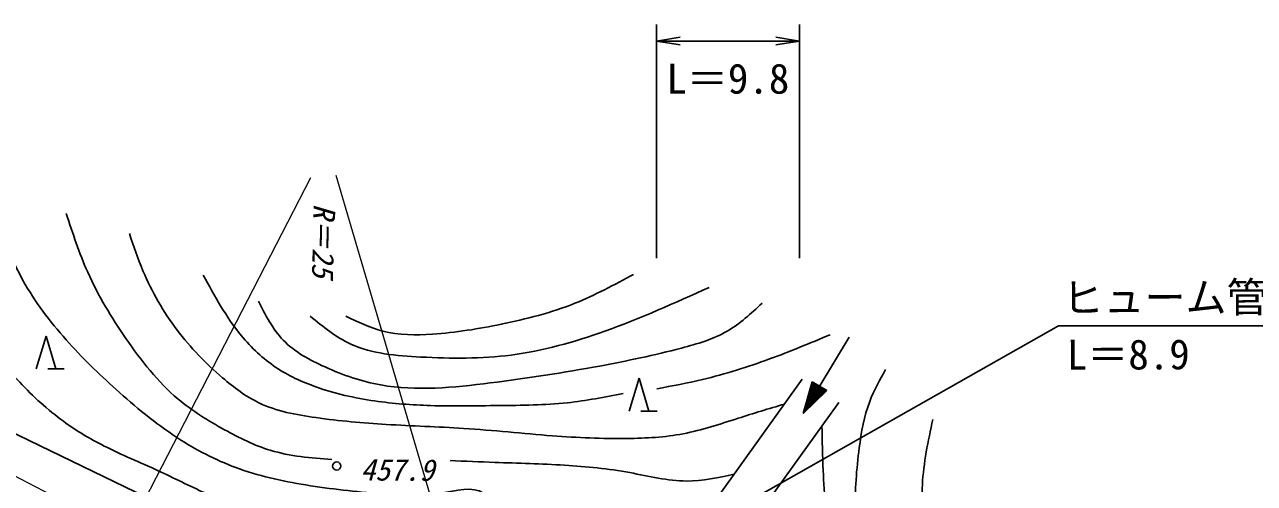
# Model space of a CAD drawing. Units: millimetres, scale not verified. Extents: x 40000 to 680000, y 20000 to 380000.
# Drawn here: x 464581 to 539489, y 308943 to 336879 of the extents above; entities that cross this region are included whole.
import ezdxf
from ezdxf.enums import TextEntityAlignment as Align

# ---------------------------------------------------------------- set-up
doc = ezdxf.new("R2010")
doc.units = ezdxf.units.MM
doc.header["$LTSCALE"] = 1000
doc.linetypes.add('CHAIN', pattern=[18.5, 12, -1.5, 3.5, -1.5])
for name, color, linetype, lineweight in [('M-BGD', 7, 'Continuous', 25), ('M-BMK', 2, 'CHAIN', 13), ('M-STR-HTXT', 7, 'Continuous', 13), ('M-STR-STR3', 7, 'Continuous', 25)]:
    doc.layers.add(name, color=color, linetype=linetype, lineweight=lineweight)
doc.styles.add('ＭＳ ゴシック', font='')
doc.styles.get('ＭＳ ゴシック').set_extended_font_data('MS Gothic')

# ---------------------------------------------------------------- blocks, each defined once
blk = doc.blocks.new('open_arrow')
at = {"color": 0, "linetype": 'Continuous', "lineweight": -2}
blk.add_lwpolyline([(7.5, 1.25), (0, 0), (7.5, -1.25)], dxfattribs=at)

msp = doc.modelspace()

# ---------------------------------------------------------------- linework, layer by layer
at = {"layer": 'M-BGD'}
for p, q in [((465288, 315916), (465888, 317916)), ((465888, 317916), (466488, 315916)), ((514799, 317845), (512002, 313206)), ((465988, 315916), (466988, 315916)), ((501413, 313344), (502013, 315344)), ((502013, 315344), (502613, 313344)), ((511940, 315286), (506937, 308293)), ((512002, 313206), (512557, 315128)), ((513084, 314247), (512418, 314648)), ((513121, 314283), (512433, 314698)), ((513158, 314319), (512447, 314748)), ((513196, 314355), (512461, 314798)), ((513233, 314391), (512476, 314847)), ((513270, 314427), (512490, 314897)), ((513307, 314463), (512504, 314947)), ((513345, 314499), (512519, 314997)), ((513382, 314534), (512533, 315046)), ((513419, 314570), (512547, 315096)), ((513443, 314593), (512557, 315128)), ((512002, 313206), (513443, 314593)), ((512524, 313709), (512203, 313902)), ((512562, 313745), (512217, 313952)), ((512599, 313780), (512232, 314002)), ((512636, 313816), (512246, 314052)), ((512674, 313852), (512261, 314101)), ((512711, 313888), (512275, 314151)), ((512748, 313924), (512289, 314201)), ((512785, 313960), (512304, 314251)), ((512823, 313996), (512318, 314300)), ((512860, 314032), (512332, 314350)), ((512897, 314068), (512347, 314400)), ((512935, 314104), (512361, 314449)), ((512972, 314139), (512375, 314499)), ((513009, 314175), (512390, 314549)), ((513046, 314211), (512404, 314599)), ((502113, 313344), (503113, 313344)), ((509073, 306778), (514167, 313862)), ((512040, 313242), (512017, 313256)), ((512077, 313278), (512031, 313306)), ((512114, 313314), (512045, 313355)), ((512151, 313350), (512060, 313405)), ((512189, 313386), (512074, 313455)), ((512226, 313421), (512088, 313504)), ((512263, 313457), (512103, 313554)), ((512301, 313493), (512117, 313604)), ((512338, 313529), (512131, 313654)), ((512375, 313565), (512146, 313703)), ((512413, 313601), (512160, 313753)), ((512450, 313637), (512174, 313803)), ((512487, 313673), (512189, 313853)), ((462554, 312657), (466150, 310921)), ((466150, 310921), (471978, 308110))]:
    msp.add_line(p, q, dxfattribs=at)
msp.add_circle((483595, 310001), 250, dxfattribs=at)
for points, knots in [([(493249, 307538), (493032, 307851), (492815, 308164), (492540, 308349), (491873, 308799), (490862, 308500), (489930, 308349), (488715, 308153), (487634, 308209), (486526, 308293), (485039, 308405), (483503, 308567), (481987, 308803), (480516, 309032), (479065, 309330), (477675, 309824), (476425, 310269), (475225, 310871), (474100, 311583), (472765, 312429), (471536, 313428), (470356, 314477), (469285, 315428), (468254, 316419), (467292, 317484), (466292, 318590), (465366, 319775), (464625, 321058), (463624, 322793), (462962, 324706), (462299, 326619)], [0, 0, 0, 0, 1, 1, 1, 2, 2, 2, 3, 3, 3, 4, 4, 4, 5, 5, 5, 6, 6, 6, 7, 7, 7, 8, 8, 8, 9, 9, 9, 10, 10, 10, 10]), ([(483292, 310392), (482019, 310494), (480747, 310596), (479547, 310959), (478582, 311251), (477664, 311712), (476767, 312207), (475767, 312760), (474794, 313355), (473930, 314080), (472693, 315117), (471681, 316420), (470753, 317768), (469866, 319055), (469057, 320384), (468427, 321796), (467912, 322951), (467517, 324160), (467122, 325370)], [0, 0, 0, 0, 1, 1, 1, 2, 2, 2, 3, 3, 3, 4, 4, 4, 5, 5, 5, 6, 6, 6, 6]), ([(510858, 313773), (509918, 313490), (508979, 313208), (508042, 312909), (506936, 312557), (505832, 312182), (504697, 311965), (503581, 311752), (502434, 311691), (501291, 311678), (499767, 311661), (498250, 311729), (496736, 311842), (494930, 311977), (493128, 312175), (491319, 312294), (489751, 312397), (488176, 312440), (486612, 312533), (485180, 312619), (483756, 312746), (482318, 312949), (481126, 313117), (479924, 313337), (478856, 313849), (478053, 314234), (477326, 314785), (476640, 315373), (475615, 316251), (474679, 317213), (473870, 318281), (473033, 319386), (472330, 320603), (471793, 321882), (471478, 322630), (471220, 323398), (470962, 324167)], [0, 0, 0, 0, 1, 1, 1, 2, 2, 2, 3, 3, 3, 4, 4, 4, 5, 5, 5, 6, 6, 6, 7, 7, 7, 8, 8, 8, 9, 9, 9, 10, 10, 10, 11, 11, 11, 12, 12, 12, 12]), ([(361914, 281441), (362753, 281307), (363593, 281172), (364438, 281081), (365690, 280947), (366952, 280909), (368216, 280880), (369851, 280844), (371489, 280823), (373114, 280966), (374289, 281070), (375458, 281259), (376619, 281484), (377759, 281704), (378891, 281958), (379995, 282317), (380929, 282620), (381842, 282999), (382786, 283246), (384232, 283625), (385750, 283696), (387246, 283876), (389089, 284098), (390897, 284485), (392725, 284749), (394639, 285025), (396574, 285165), (398494, 285428), (400389, 285686), (402268, 286064), (404118, 286543), (405682, 286947), (407225, 287424), (408772, 287900), (410753, 288509), (412742, 289116), (414638, 289936), (416646, 290804), (418550, 291911), (420407, 293088), (422566, 294455), (424661, 295917), (426613, 297548), (427772, 298516), (428881, 299544), (430055, 300505), (430957, 301243), (431897, 301941), (432916, 302493), (433848, 302999), (434846, 303382), (435824, 303802), (437109, 304353), (438360, 304965), (439606, 305596), (440815, 306207), (442019, 306835), (443145, 307584), (444132, 308240), (445059, 308989), (445957, 309765), (446936, 310611), (447881, 311490), (448817, 312383), (449819, 313338), (450812, 314309), (451726, 315341), (452541, 316259), (453294, 317226), (454005, 318249), (454675, 319214), (455308, 320228), (455993, 321110), (456391, 321622), (456806, 322090), (457350, 322613), (457625, 322877), (457933, 323155), (458223, 323146), (458536, 323136), (458829, 322790), (459095, 322467), (459747, 321677), (460238, 321022), (460695, 320286), (461228, 319428), (461716, 318458), (462295, 317571), (462879, 316677), (463555, 315866), (464283, 315098), (465102, 314234), (465986, 313424), (466949, 312723), (467730, 312154), (468562, 311656), (469422, 311220), (470499, 310674), (471619, 310225), (472719, 309717), (473680, 309272), (474627, 308782), (475579, 308359), (476273, 308051), (476969, 307779), (477712, 307487), (478259, 307271), (478831, 307044), (479167, 306614), (479366, 306358), (479482, 306030), (479598, 305702)], [0, 0, 0, 0, 1, 1, 1, 2, 2, 2, 3, 3, 3, 4, 4, 4, 5, 5, 5, 6, 6, 6, 7, 7, 7, 8, 8, 8, 9, 9, 9, 10, 10, 10, 11, 11, 11, 12, 12, 12, 13, 13, 13, 14, 14, 14, 15, 15, 15, 16, 16, 16, 17, 17, 17, 18, 18, 18, 19, 19, 19, 20, 20, 20, 21, 21, 21, 22, 22, 22, 23, 23, 23, 24, 24, 24, 25, 25, 25, 26, 26, 26, 27, 27, 27, 28, 28, 28, 29, 29, 29, 30, 30, 30, 31, 31, 31, 32, 32, 32, 33, 33, 33, 34, 34, 34, 35, 35, 35, 36, 36, 36, 37, 37, 37, 37]), ([(501050, 314420), (499919, 314198), (498788, 313976), (497646, 313853), (496256, 313703), (494850, 313699), (493448, 313683), (492065, 313667), (490686, 313639), (489306, 313683), (488168, 313719), (487030, 313804), (485902, 313966), (484688, 314141), (483485, 314407), (482327, 314817), (481472, 315121), (480640, 315504), (479888, 316009), (479097, 316539), (478394, 317204), (477788, 317938), (476862, 319060), (476162, 320343), (475462, 321626)], [0, 0, 0, 0, 1, 1, 1, 2, 2, 2, 3, 3, 3, 4, 4, 4, 5, 5, 5, 6, 6, 6, 7, 7, 7, 8, 8, 8, 8]), ([(484155, 319123), (484889, 318767), (485623, 318412), (486399, 318214), (487372, 317965), (488411, 317964), (489430, 318032), (490850, 318126), (492233, 318353), (493614, 318638), (495138, 318952), (496660, 319335), (498101, 319911), (499332, 320404), (500505, 321037), (501678, 321670)], [0, 0, 0, 0, 1, 1, 1, 2, 2, 2, 3, 3, 3, 4, 4, 4, 5, 5, 5, 5]), ([(481973, 319123), (482768, 318481), (483562, 317838), (484459, 317425), (485744, 316833), (487237, 316712), (488703, 316637), (490577, 316542), (492407, 316523), (494220, 316758), (496153, 317010), (498065, 317551), (499920, 318214), (502095, 318991), (504191, 319936), (506286, 320881)], [0, 0, 0, 0, 1, 1, 1, 2, 2, 2, 3, 3, 3, 4, 4, 4, 5, 5, 5, 5]), ([(478820, 320033), (479259, 319182), (479697, 318332), (480336, 317668), (481024, 316952), (481944, 316452), (482882, 316031), (483987, 315535), (485118, 315148), (486278, 314939), (488446, 314549), (490717, 314779), (492947, 315061), (495203, 315346), (497416, 315683), (499616, 316091), (501276, 316399), (502929, 316747), (504588, 317183), (505557, 317437), (506529, 317721), (507377, 318214), (508153, 318664), (508826, 319287), (509499, 319911)], [0, 0, 0, 0, 1, 1, 1, 2, 2, 2, 3, 3, 3, 4, 4, 4, 5, 5, 5, 6, 6, 6, 7, 7, 7, 8, 8, 8, 8]), ([(513646, 317995), (512424, 317485), (511202, 316976), (509958, 316519), (508621, 316029), (507258, 315600), (505873, 315271), (504953, 315053), (504023, 314878), (503093, 314704)], [0, 0, 0, 0, 1, 1, 1, 2, 2, 2, 3, 3, 3, 3]), ([(538323, 279537), (536585, 280304), (534847, 281070), (533168, 281946), (531698, 282712), (530273, 283563), (528858, 284439), (527546, 285251), (526243, 286085), (525055, 287058), (524171, 287783), (523350, 288585), (522520, 289382), (521662, 290207), (520793, 291026), (520069, 291960), (519329, 292915), (518739, 293989), (518210, 295087), (517587, 296379), (517049, 297702), (516605, 299058), (516224, 300220), (515914, 301405), (515675, 302608), (515374, 304126), (515188, 305671), (515168, 307213), (515151, 308510), (515252, 309804), (515422, 311100), (515548, 312066), (515712, 313033), (516055, 313931), (516312, 314605), (516670, 315240), (517027, 315875)], [0, 0, 0, 0, 1, 1, 1, 2, 2, 2, 3, 3, 3, 4, 4, 4, 5, 5, 5, 6, 6, 6, 7, 7, 7, 8, 8, 8, 9, 9, 9, 10, 10, 10, 11, 11, 11, 12, 12, 12, 12]), ([(513148, 312444), (513167, 311538), (513186, 310633), (513224, 309728), (513287, 308243), (513401, 306760), (513531, 305279), (513638, 304060), (513755, 302842), (513943, 301632), (514152, 300290), (514448, 298959), (514863, 297667), (515200, 296618), (515617, 295596), (516068, 294591), (516514, 293599), (516995, 292624), (517527, 291673), (518120, 290614), (518777, 289584), (519557, 288660), (520304, 287776), (521164, 286988), (522063, 286249), (523358, 285184), (524733, 284220), (526186, 283395), (527505, 282646), (528889, 282012), (530245, 281333), (531687, 280612), (533098, 279840), (534527, 279082), (535253, 278696), (535984, 278314), (536652, 277845), (537464, 277275), (538184, 276576), (538904, 275878)], [0, 0, 0, 0, 1, 1, 1, 2, 2, 2, 3, 3, 3, 4, 4, 4, 5, 5, 5, 6, 6, 6, 7, 7, 7, 8, 8, 8, 9, 9, 9, 10, 10, 10, 11, 11, 11, 12, 12, 12, 13, 13, 13, 13]), ([(537140, 282537), (535716, 283565), (534292, 284594), (532830, 285580), (531295, 286614), (529719, 287603), (528351, 288833), (527376, 289711), (526506, 290711), (525689, 291749), (524808, 292867), (523987, 294028), (523281, 295256), (522364, 296848), (521639, 298552), (520999, 300284), (520377, 301965), (519834, 303673), (519520, 305439), (519319, 306568), (519212, 307721), (519267, 308861), (519330, 310197), (519615, 311515), (519900, 312833)], [0, 0, 0, 0, 1, 1, 1, 2, 2, 2, 3, 3, 3, 4, 4, 4, 5, 5, 5, 6, 6, 6, 7, 7, 7, 8, 8, 8, 8]), ([(507801, 309501), (506837, 309294), (505872, 309086), (504909, 309087), (503755, 309087), (502603, 309385), (501448, 309598), (500128, 309840), (498804, 309970), (497476, 310051), (496061, 310138), (494640, 310171), (493221, 310222), (492312, 310254), (491405, 310295), (490497, 310335)], [0, 0, 0, 0, 1, 1, 1, 2, 2, 2, 3, 3, 3, 4, 4, 4, 5, 5, 5, 5])]:
    msp.add_open_spline(points, degree=3, knots=knots, dxfattribs=at)
at = {"layer": 'M-BMK'}
msp.add_line((462800, 310022), (470817, 305848), dxfattribs=at)
at = {"layer": 'M-STR-HTXT'}
for p, q in [((470817, 305848), (482024, 327565)), ((490495, 304158), (483563, 327683))]:
    msp.add_line(p, q, dxfattribs=at)
at = {"layer": 'M-STR-STR3'}
for p, q in [((503066, 322655), (503066, 336879)), ((511779, 322655), (511779, 336879)), ((503066, 335879), (511779, 335879)), ((508074, 307487), (527555, 318527)), ((527555, 318527), (548019, 318527))]:
    msp.add_line(p, q, dxfattribs=at)

# ---------------------------------------------------------------- block references
at = {"layer": 'M-STR-STR3', "xscale": 193, "yscale": 193}
msp.add_blockref('open_arrow', (503066, 335879), dxfattribs=at)
at = {"layer": 'M-STR-STR3', "xscale": 193, "yscale": 193, "rotation": 180}
msp.add_blockref('open_arrow', (511779, 335879), dxfattribs=at)

# ---------------------------------------------------------------- texts
at = {"layer": 'M-BGD', "style": 'ＭＳ ゴシック', "oblique": 15}
msp.add_text('457.9', height=1320, rotation=359.556, dxfattribs=at).set_placement((485040, 309784), align=Align.MIDDLE_LEFT)
at = {"layer": 'M-STR-HTXT', "style": 'ＭＳ ゴシック', "oblique": 15}
msp.add_text('R＝25', height=1320, rotation=268.61, dxfattribs=at).set_placement((482854, 325962), align=Align.MIDDLE_LEFT)
at = {"layer": 'M-STR-STR3', "style": 'ＭＳ ゴシック'}
msp.add_text('L＝9.8', height=1833, dxfattribs=at).set_placement((503673, 333592), align=Align.MIDDLE_LEFT)
for s, p in [('ヒューム管Φ1000', (527791, 320248)), ('L＝8.9', (528063, 316785))]:
    msp.add_text(s, height=1833, rotation=0.174, dxfattribs=at).set_placement(p, align=Align.MIDDLE_LEFT)

doc.saveas('drawing.dxf')
